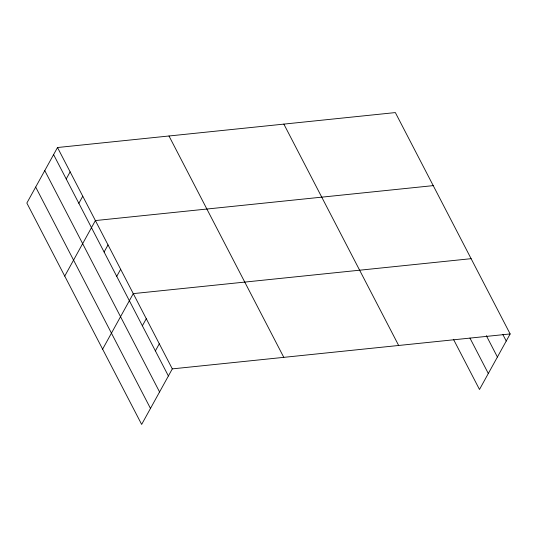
<?xml version="1.0" encoding="UTF-8"?>
<svg xmlns="http://www.w3.org/2000/svg" width="537" height="537" viewBox="0 0 537 537"><rect width="100%" height="100%" fill="white"/><g stroke="black" fill="none" stroke-linecap="round" stroke-linejoin="round"><path stroke-width="0.81" d="M57.506 147.521L26.85 203.053L141.654 424.418L172.31 368.879L510.15 333.947L395.346 112.582L57.506 147.521L172.31 368.879M66.219 178.962L70.139 171.867M78.852 203.315L82.765 196.22M64.735 276.105L95.391 220.566L433.231 185.627M104.104 252.014L108.024 244.919M116.737 276.36L120.65 269.265M102.621 349.157L133.277 293.618L471.117 258.68M142.372 325.798L146.292 318.703M155.388 350.889L159.301 343.794M510.15 333.947L479.494 389.479L453.47 339.303M502.793 334.397L506.237 341.035M486.314 335.625L497.41 357.024M469.949 338.075L488.314 373.497M283.858 124.107L398.662 345.472M168.994 135.989L283.798 357.353M53.593 154.609L168.396 375.974M44.766 170.598L159.57 391.963M35.677 187.071L150.481 408.435"/></g></svg>
